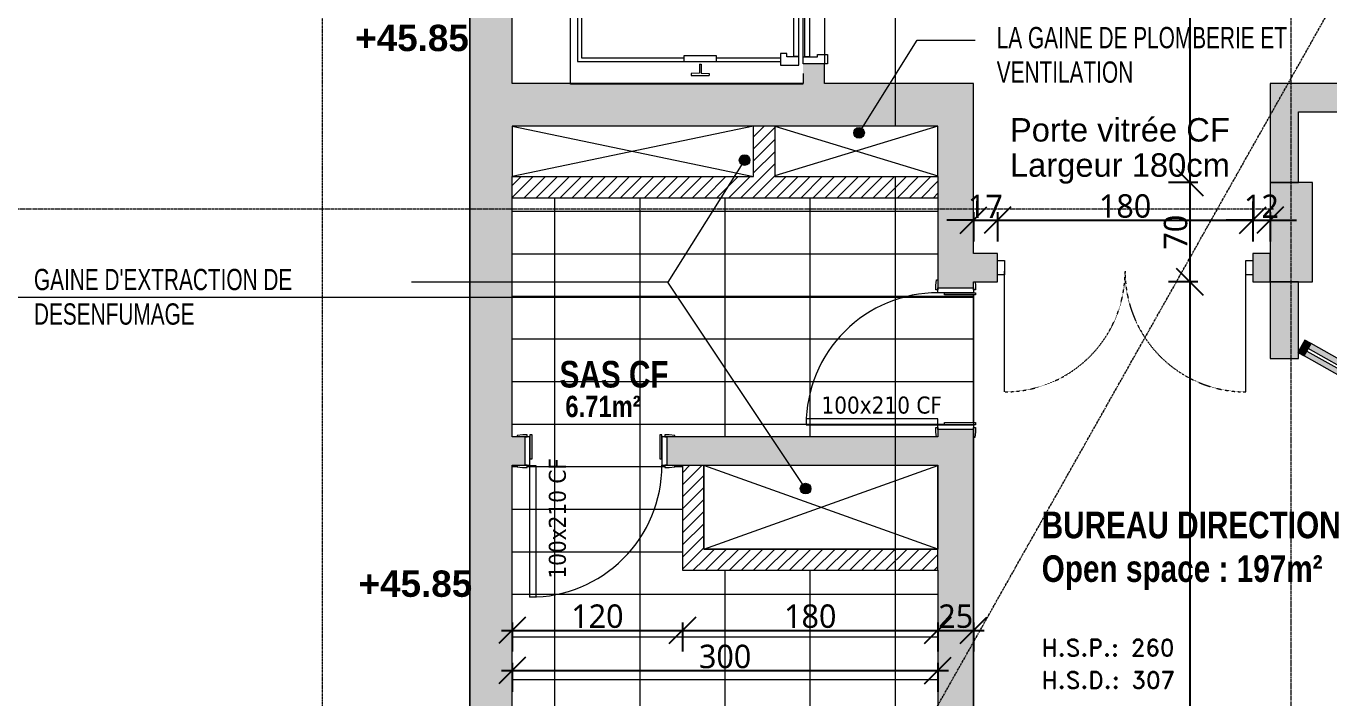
# Model space of a CAD drawing. Header units: millimetres. Extents: x 139864 to 546726, y 40253 to 3921401762.
# Drawn here: x 274349 to 283531, y 79122 to 83856 of the extents above; entities that cross this region are included whole.
import ezdxf

# ---------------------------------------------------------------- set-up
doc = ezdxf.new("R2010")
doc.units = ezdxf.units.MM
for name, pattern in [('Caché', [3, 2, -1]), ('Centre', [12.5, 2.5, -1.875, 6.25, -1.875]), ('Ligne de quadrillage', [22.225, 12.7, -3.175, 3.175, -3.175]), ('Tiret', [2.5, 1.25, -1.25]), ('Triple tiret', [21.25, 6.25, -1.875, 2.5, -1.875, 2.5, -1.875, 2.5, -1.875])]:
    doc.linetypes.add(name, pattern=pattern)
for name, color, linetype, lineweight in [('AS-20_AXES-ET-FILES', 12, 'Centre', 9), ('AS-22_MOYEN', 3, 'Continuous', 13), ('AS-23_FIN', 2, 'Continuous', 9), ('AS-24_TRES-FIN', 9, 'Continuous', 9), ('AS-25_PROJECTIONS', 12, 'Triple tiret', 9), ('AS-26_STRUCTURE-BETON', 6, 'Continuous', 13), ('AS-28_PORTES-FENETRES', 9, 'Continuous', 13), ('AS-30_COTE-1', 1, 'Continuous', 5), ('AS-31_TXT-1', 32, 'Continuous', 5), ('AS-40_MOBILIER', 9, 'Continuous', 9), ('AS-50_HACHURE-SOL', 5, 'Continuous', 13), ('AS-50_HACHURES-01', 9, 'Continuous', 13)]:
    doc.layers.add(name, color=color, linetype=linetype, lineweight=lineweight)
doc.styles.add('Arial', font='arial.ttf', dxfattribs={"height": 165})
doc.styles.add('Arial_1', font='arial.ttf', dxfattribs={"width": 0.7, "height": 150})
doc.styles.add('Arial_B_1', font='arialbd.ttf', dxfattribs={"width": 0.8, "height": 187.5})
doc.styles.add('Arial_B_2', font='arialbd.ttf', dxfattribs={"width": 0.8, "height": 150})
doc.styles.add('Arial_B_4', font='arialbd.ttf', dxfattribs={"height": 185.714286})
doc.styles.add('RomanD_B', font='', dxfattribs={"height": 120})
doc.styles.add('Tahoma', font='tahoma.ttf', dxfattribs={"height": 120})
doc.styles.add('Trebuchet MS_2', font='trebuc.ttf', dxfattribs={"height": 165})
doc.styles.get('RomanD_B').set_extended_font_data('RomanD', bold=True)
doc.dimstyles.new('Cotes_linéaires', dxfattribs={"dimscale": 304.8, "dimtxt": 170.1069, "dimasz": 0.615157, "dimexe": 0.492126, "dimexo": 0.0625, "dimgap": 0.049213, "dimtad": 1, "dimdec": 0, "dimlfac": 0.1, "dimzin": 0, "dimdsep": 46, "dimtxsty": 'Trebuchet MS_2', "dimblk1": 'OBLIQUE', "dimblk2": 'OBLIQUE', "dimsah": 1, "dimcen": 0.09, "dimdle": 0.246063, "dimazin": 0, "dimtfac": 1, "dimtdec": 4, "dimtix": 1, "dimtmove": 0, "dimatfit": 3, "dimfxl": 0, "dimtvp": 1, "dimtolj": 1, "dimtzin": 0, "dimarcsym": 0})
pattern_1 = [(45, (-255016.84, 0), (-42.426407, 42.426407), [])]

# ---------------------------------------------------------------- blocks, each defined once
blk = doc.blocks.new('Sau_Porte_Modele_Standard - 100x210 2-8455975-12_ Niveau 12 -  BAT BUREAUX')
at = {"layer": 'AS-23_FIN', "lineweight": 13}
for p, q in [((-515, 115), (-555, 110)), ((-555, 110), (-555, 100)), ((-485, 115), (-515, 115)), ((-500, 100), (-485, 100)), ((-485, 100), (-485, 115)), ((-450, 115), (-465, 115)), ((-465, 115), (-465, -55)), ((-450, -55), (-450, 115)), ((465, 115), (450, 115)), ((450, 115), (450, -55)), ((465, -55), (465, 115)), ((515, 115), (485, 115)), ((485, 115), (485, 100)), ((485, 100), (500, 100)), ((555, 110), (515, 115)), ((555, 100), (555, 110)), ((-465, -55), (-450, -55)), ((450, -55), (465, -55)), ((-555, -100), (-555, -110)), ((-555, -110), (-516.7, -115)), ((-516.7, -115), (-485, -115)), ((-485, -100), (-500, -100)), ((-485, -115), (-485, -100)), ((500, -100), (485, -100)), ((485, -100), (485, -115)), ((485, -115), (516.7, -115)), ((516.7, -115), (555, -110)), ((555, -110), (555, -100))]:
    blk.add_line(p, q, dxfattribs=at)
at = {"layer": 'AS-25_PROJECTIONS', "linetype": 'Tiret'}
for p, q in [((-466, -100.4), (-465, -100.4)), ((-465, -100.4), (-465, -100)), ((-465, -100), (-464, -100)), ((-464, -100), (-464, -100.3))]:
    blk.add_line(p, q, dxfattribs=at)
blk.add_arc((-465, -100), 1.04, 270, 0, dxfattribs=at)
at = {"layer": 'AS-28_PORTES-FENETRES'}
for p, q in [((-465, 100), (-500, 100)), ((-465, -100), (-465, 100)), ((500, 100), (465, 100)), ((465, 100), (465, -100)), ((-500, -100), (-465, -100)), ((-466, -1028.2), (-466, -100.4)), ((-466, -100.4), (-424, -100.4)), ((-424, -100.4), (-424, -1028.2)), ((465, -100), (500, -100)), ((-425.6, -1028.2), (-466, -1028.2))]:
    blk.add_line(p, q, dxfattribs=at)
blk.add_arc((-464, -100), 929, 269.93588, 0, dxfattribs=at)
blk = doc.blocks.new('Ascenseur électrique - Mur - 1400 x 1100 mm 4-9295742-12_ Niveau 12 -  BAT BUREAUX')
at = {"layer": 'AS-40_MOBILIER'}
for p, q in [((-609, 1715), (1091, 1715)), ((-609, 75), (-609, 1715)), ((-450, 1665), (-450, 235)), ((700, 1665), (-450, 1665)), ((700, 207.2), (700, 1665)), ((1091, 1715), (1091, 75)), ((-425, 1635), (675, 1635)), ((-425, 915), (-425, 1635)), ((675, 1635), (675, 235)), ((849.7, 1596), (959.7, 1596)), ((849.7, 1159.8), (849.7, 1596)), ((959.7, 1596), (959.7, 1159.8)), ((959.7, 1159.8), (849.7, 1159.8)), ((-548, 863.5), (-548, 736.5)), ((-535, 863.5), (-548, 863.5)), ((-532.1, 806.2), (-535, 863.5)), ((-410.2, 915), (-450, 915)), ((-410.2, 685), (-410.2, 915)), ((782.1, 806.2), (785, 863.5)), ((785, 863.5), (798, 863.5)), ((798, 863.5), (798, 736.5)), ((-535, 736.5), (-548, 736.5)), ((-532, 793.7), (-535, 736.5)), ((-467, 806.2), (-532.1, 806.2)), ((-467, 793.7), (-532, 793.7)), ((-467, 806.2), (-467, 793.7)), ((717, 806.2), (717, 793.7)), ((717, 806.2), (782.1, 806.2)), ((717, 793.7), (782, 793.7)), ((782, 793.7), (785, 736.5)), ((785, 736.5), (798, 736.5)), ((-450, 685), (-410.2, 685)), ((-425, 235), (-425, 685)), ((-475, 235), (-475, 105)), ((-392, 235), (-475, 235)), ((-417, 189), (-392, 189)), ((-417, 105), (-417, 189)), ((-392, 189), (-392, 235)), ((74, 185.9), (498, 185.9)), ((74, 149.9), (74, 185.9)), ((475, 235), (675, 235)), ((475, 207.2), (475, 235)), ((700, 207.2), (475, 207.2)), ((498, 185.9), (498, 149.9)), ((700, 235), (750, 235)), ((750, 235), (750, 105)), ((-475, 105), (-417, 105)), ((-415, 105), (-415, 141)), ((-415, 141), (80, 141)), ((-415, 105), (80, 105)), ((498, 149.9), (74, 149.9)), ((80, 141), (80, 105)), ((750, 105), (80, 105)), ((-465, -75), (-465, 75)), ((-465, 75), (875, 75)), ((-465, 74.6), (-417, 74.6)), ((-465, -95.4), (-465, 74.6)), ((-417, 74.6), (875, 74.6)), ((-417, 74.6), (-417, -25.4)), ((-415, 64.5), (-415, 28.5)), ((75, 64.5), (-415, 64.5)), ((-415, 28.5), (75, 28.5)), ((75, 28.5), (75, 64.5)), ((79, 23), (79, -13)), ((505, 23), (79, 23)), ((505, -13), (505, 23)), ((875, 75), (875, -75)), ((875, 74.6), (875, -25.4)), ((875, -75), (-465, -75)), ((-417, -25.4), (-400, -25.4)), ((-400, -25.4), (-400, -95.4)), ((79, -13), (505, -13)), ((475, -25.4), (615, -25.4)), ((475, -69.5), (475, -25.4)), ((615, -69.5), (475, -69.5)), ((615, -25.4), (615, -69.5)), ((875, -25.4), (615, -25.4)), ((-400, -95.4), (-465, -95.4))]:
    blk.add_line(p, q, dxfattribs=at)
blk = doc.blocks.new('Double vitrage - Double vitrage-8783452-12_ Niveau 12 -  BAT BUREAUX')
at = {"layer": 'AS-23_FIN', "lineweight": 13}
for p, q in [((-900, 50), (-850, 50)), ((-850, 50), (-850, -50)), ((850, -50), (850, 50)), ((850, 50), (900, 50)), ((-850, -50), (-900, -50)), ((900, -50), (850, -50))]:
    blk.add_line(p, q, dxfattribs=at)
at = {"layer": 'AS-25_PROJECTIONS', "linetype": 'Tiret'}
for centre, start, end in [((-850, -25), 270, 0), ((850, -25), 180, 270)]:
    blk.add_arc(centre, 850, start, end, dxfattribs=at)
at = {"layer": 'AS-28_PORTES-FENETRES'}
for p, q in [((-850, -875), (-850, -25)), ((850, -875), (850, -25))]:
    blk.add_line(p, q, dxfattribs=at)
blk = doc.blocks.new('Sau_Porte_Modele_Standard - 100x210 2-9954856-12_ Niveau 12 -  BAT BUREAUX')
at = {"layer": 'AS-23_FIN', "lineweight": 13}
for p, q in [((-551.3, 135.5), (-516.7, 140)), ((-516.7, 140), (-485, 140)), ((-485, 125), (-500, 125)), ((-485, 140), (-485, 125)), ((485, 140), (516.7, 140)), ((485, 125), (485, 140)), ((500, 125), (485, 125)), ((516.7, 140), (555, 135)), ((555, 135), (555, 125)), ((-465, -140), (-465, 80)), ((-465, 80), (-450, 80)), ((-450, 80), (-450, -140)), ((450, 80), (465, 80)), ((450, -140), (450, 80)), ((465, 80), (465, -140)), ((-555, -135), (-555, -125)), ((-515, -140), (-555, -135)), ((-485, -140), (-515, -140)), ((-500, -125), (-485, -125)), ((-485, -125), (-485, -140)), ((-450, -140), (-465, -140)), ((465, -140), (450, -140)), ((485, -125), (500, -125)), ((485, -140), (485, -125)), ((515, -140), (485, -140)), ((541, -136.7), (515, -140))]:
    blk.add_line(p, q, dxfattribs=at)
at = {"layer": 'AS-25_PROJECTIONS', "linetype": 'Tiret'}
for p, q in [((-466, 125.4), (-465, 125.4)), ((-465, 125.4), (-465, 125)), ((-465, 125), (-464, 125)), ((-464, 125), (-464, 125.3))]:
    blk.add_line(p, q, dxfattribs=at)
blk.add_arc((-465, 125), 1.04, 0, 90, dxfattribs=at)
at = {"layer": 'AS-28_PORTES-FENETRES'}
for p, q in [((-425.6, 1053.2), (-466, 1053.2)), ((-466, 1053.2), (-466, 125.4)), ((-424, 125.4), (-424, 1053.2)), ((-500, 125), (-465, 125)), ((-466, 125.4), (-424, 125.4)), ((-465, 125), (-465, -125)), ((465, 125), (500, 125)), ((465, -125), (465, 125)), ((-465, -125), (-500, -125)), ((500, -125), (465, -125))]:
    blk.add_line(p, q, dxfattribs=at)
blk.add_arc((-464, 125), 929, 360, 90.06412, dxfattribs=at)
blk = doc.blocks.new('Meneau rectangulaire - 100 x 25mm-10211878-12_ Niveau 12 -  BAT BUREAUX')
at = {"layer": 'AS-23_FIN'}
blk.add_hatch(color=256, dxfattribs=at).paths.add_polyline_path([(0, 50), (-50, 50), (-50, -50), (0, -50)], flags=0)
at = {"layer": 'AS-22_MOYEN'}
for p, q in [((0, 50), (-50, 50)), ((-50, 50), (-50, -50)), ((0, -50), (0, 50)), ((-50, -50), (0, -50))]:
    blk.add_line(p, q, dxfattribs=at)
blk = doc.blocks.new('Meneau rectangulaire - 100 x 25mm-10184133-12_ Niveau 12 -  BAT BUREAUX')
at = {"layer": 'AS-23_FIN'}
h = blk.add_hatch(color=256, dxfattribs=at)
h.paths.add_polyline_path([(541040.4, 80028.8), (541053.8, 80052.6), (541036.4, 80065.5), (541041.3, 80074.2), (538392.3, 81566.5), (538372.7, 81531.7), (541036.4, 80031.1)], flags=0)
h.paths.add_polyline_path([(541051.1, 80091.6), (541056, 80100.4), (541076.1, 80092.2), (541089.4, 80115.9), (538421.8, 81618.8), (538402.1, 81583.9), (541040.4, 80097.7)], flags=0)
for p, q in [((541040.4, 80028.8), (538372.7, 81531.7)), ((541089.4, 80115.9), (538421.8, 81618.8))]:
    blk.add_line(p, q, dxfattribs=at)
blk = doc.blocks.new('_Oblique')
at = {"color": 0, "linetype": 'ByBlock', "lineweight": -2}
blk.add_line((-0.5, -0.5), (0.5, 0.5), dxfattribs=at)
blk = doc.blocks.new('DIMBLOCK21-12_ Niveau 12 -  BAT BUREAUX')
at = {"layer": 'AS-30_COTE-1', "color": 0, "lineweight": -2, "transparency": 16777216}
for p, q in [((283511.6, 90276.2), (283612.6, 90455.6)), ((283473.7, 90361.7), (308188.4, 76438.6)), ((308095.6, 76426.7), (308196.7, 76606.1))]:
    blk.add_line(p, q, dxfattribs=at)
at = {"layer": 'Defpoints', "color": 0, "transparency": 16777216}
for p in [(283502.2, 90259.6), (308086.3, 76410.1), (308123.1, 76475.4)]:
    blk.add_point(p, dxfattribs=at)
at = {"layer": 'AS-30_COTE-1', "color": 0, "lineweight": -2, "transparency": 16777216, "xscale": 187.5, "yscale": 187.5, "zscale": 187.5}
for p, rotation in [((283539, 90324.9), 150.6051502308963), ((308123.1, 76475.4), 330.6051502308963)]:
    blk.add_blockref('_Oblique', p, dxfattribs=dict(at, rotation=rotation))
at = {"layer": 'AS-30_COTE-1', "color": 0, "transparency": 16777216, "insert": (295879.6, 83486.4), "char_height": 165, "width": 581.247, "attachment_point": 5, "rotation": 330.60515, "style": 'Trebuchet MS_2'}
blk.add_mtext('\\A1;2822', dxfattribs=at)
blk = doc.blocks.new('DIMBLOCK23-12_ Niveau 12 -  BAT BUREAUX')
at = {"layer": 'AS-30_COTE-1', "color": 0, "lineweight": -2, "transparency": 16777216}
for p, q in [((268217, 99362.7), (268317.9, 99542.3)), ((268179.1, 99448.3), (308413.3, 76840.3)), ((308320.5, 76828.2), (308421.4, 77007.8))]:
    blk.add_line(p, q, dxfattribs=at)
at = {"layer": 'Defpoints', "color": 0, "transparency": 16777216}
for p in [(268207.7, 99346.1), (308347.9, 76877), (308311.2, 76811.6)]:
    blk.add_point(p, dxfattribs=at)
at = {"layer": 'AS-30_COTE-1', "color": 0, "lineweight": -2, "transparency": 16777216, "xscale": 187.5, "yscale": 187.5, "zscale": 187.5}
for p, rotation in [((268244.5, 99411.5), 150.6679493154123), ((308347.9, 76877), 330.6679493154123)]:
    blk.add_blockref('_Oblique', p, dxfattribs=dict(at, rotation=rotation))
at = {"layer": 'AS-30_COTE-1', "color": 0, "transparency": 16777216, "insert": (288344.8, 88230.8), "char_height": 165, "width": 581.247, "attachment_point": 5, "rotation": 330.66795, "style": 'Trebuchet MS_2'}
blk.add_mtext('\\A1;4600', dxfattribs=at)
blk = doc.blocks.new('DIMBLOCK89-12_ Niveau 12 -  BAT BUREAUX')
at = {"layer": 'AS-30_COTE-1', "color": 0, "lineweight": -2, "transparency": 16777216}
for p, q in [((282605.9, 87607), (282400, 87607)), ((282550, 87682), (282550, 82678.5)), ((282605.9, 82753.5), (282400, 82753.5))]:
    blk.add_line(p, q, dxfattribs=at)
at = {"layer": 'Defpoints', "color": 0, "transparency": 16777216}
for p in [(282625, 87607), (282550, 82753.5), (282625, 82753.5)]:
    blk.add_point(p, dxfattribs=at)
at = {"layer": 'AS-30_COTE-1', "color": 0, "lineweight": -2, "transparency": 16777216, "xscale": 187.5, "yscale": 187.5, "zscale": 187.5}
for p, rotation in [((282550, 87607), 90), ((282550, 82753.5), 270)]:
    blk.add_blockref('_Oblique', p, dxfattribs=dict(at, rotation=rotation))
at = {"layer": 'AS-30_COTE-1', "color": 0, "transparency": 16777216, "insert": (282451, 85180.2), "char_height": 165, "width": 435.935, "attachment_point": 5, "rotation": 90, "style": 'Trebuchet MS_2'}
blk.add_mtext('\\A1;485', dxfattribs=at)
blk = doc.blocks.new('DIMBLOCK90-12_ Niveau 12 -  BAT BUREAUX')
at = {"layer": 'AS-30_COTE-1', "color": 0, "lineweight": -2, "transparency": 16777216}
for p, q in [((282550, 82828.5), (282550, 81978.5)), ((282605.9, 82753.5), (282400, 82753.5)), ((282605.9, 82053.5), (282400, 82053.5))]:
    blk.add_line(p, q, dxfattribs=at)
at = {"layer": 'Defpoints', "color": 0, "transparency": 16777216}
for p in [(282625, 82753.5), (282550, 82053.5), (282625, 82053.5)]:
    blk.add_point(p, dxfattribs=at)
at = {"layer": 'AS-30_COTE-1', "color": 0, "lineweight": -2, "transparency": 16777216, "xscale": 187.5, "yscale": 187.5, "zscale": 187.5}
for p, rotation in [((282550, 82753.5), 90), ((282550, 82053.5), 270)]:
    blk.add_blockref('_Oblique', p, dxfattribs=dict(at, rotation=rotation))
at = {"layer": 'AS-30_COTE-1', "color": 0, "transparency": 16777216, "insert": (282451, 82403.5), "char_height": 165, "width": 290.623, "attachment_point": 5, "rotation": 90, "style": 'Trebuchet MS_2'}
blk.add_mtext('\\A1;70', dxfattribs=at)
blk = doc.blocks.new('DIMBLOCK91-12_ Niveau 12 -  BAT BUREAUX')
at = {"layer": 'AS-30_COTE-1', "color": 0, "lineweight": -2, "transparency": 16777216}
for p, q in [((282550, 82128.5), (282550, 70644.9)), ((282605.9, 82053.5), (282400, 82053.5)), ((282605.9, 70719.9), (282400, 70719.9))]:
    blk.add_line(p, q, dxfattribs=at)
at = {"layer": 'Defpoints', "color": 0, "transparency": 16777216}
for p in [(282625, 82053.5), (282550, 70719.9), (282625, 70719.9)]:
    blk.add_point(p, dxfattribs=at)
at = {"layer": 'AS-30_COTE-1', "color": 0, "lineweight": -2, "transparency": 16777216, "xscale": 187.5, "yscale": 187.5, "zscale": 187.5}
for p, rotation in [((282550, 82053.5), 90), ((282550, 70719.9), 270)]:
    blk.add_blockref('_Oblique', p, dxfattribs=dict(at, rotation=rotation))
at = {"layer": 'AS-30_COTE-1', "color": 0, "transparency": 16777216, "insert": (282451, 76386.7), "char_height": 165, "width": 581.247, "attachment_point": 5, "rotation": 90, "style": 'Trebuchet MS_2'}
blk.add_mtext('\\A1;1133', dxfattribs=at)
blk = doc.blocks.new('DIMBLOCK104-12_ Niveau 12 -  BAT BUREAUX')
at = {"layer": 'AS-30_COTE-1', "color": 0, "lineweight": -2, "transparency": 16777216}
for p, q in [((277775.7, 79654.1), (277775.7, 79448.2)), ((278975.7, 79654.1), (278975.7, 79448.2)), ((277700.7, 79598.2), (279050.7, 79598.2))]:
    blk.add_line(p, q, dxfattribs=at)
at = {"layer": 'Defpoints', "color": 0, "transparency": 16777216}
for p in [(277775.7, 79673.2), (278975.7, 79673.2), (278975.7, 79598.2)]:
    blk.add_point(p, dxfattribs=at)
at = {"layer": 'AS-30_COTE-1', "color": 0, "lineweight": -2, "transparency": 16777216, "xscale": 187.5, "yscale": 187.5, "zscale": 187.5, "rotation": 180}
blk.add_blockref('_Oblique', (277775.7, 79598.2), dxfattribs=at)
at = {"layer": 'AS-30_COTE-1', "color": 0, "lineweight": -2, "transparency": 16777216, "xscale": 187.5, "yscale": 187.5, "zscale": 187.5}
blk.add_blockref('_Oblique', (278975.7, 79598.2), dxfattribs=at)
at = {"layer": 'AS-30_COTE-1', "color": 0, "transparency": 16777216, "insert": (278375.7, 79697.1), "char_height": 165, "width": 435.935, "attachment_point": 5, "style": 'Trebuchet MS_2'}
blk.add_mtext('\\A1;120', dxfattribs=at)
blk = doc.blocks.new('DIMBLOCK105-12_ Niveau 12 -  BAT BUREAUX')
at = {"layer": 'AS-30_COTE-1', "color": 0, "lineweight": -2, "transparency": 16777216}
for p, q in [((278975.7, 79654.1), (278975.7, 79448.2)), ((280775.7, 79654.1), (280775.7, 79448.2)), ((278900.7, 79598.2), (280850.7, 79598.2))]:
    blk.add_line(p, q, dxfattribs=at)
at = {"layer": 'Defpoints', "color": 0, "transparency": 16777216}
for p in [(278975.7, 79673.2), (280775.7, 79673.2), (280775.7, 79598.2)]:
    blk.add_point(p, dxfattribs=at)
at = {"layer": 'AS-30_COTE-1', "color": 0, "lineweight": -2, "transparency": 16777216, "xscale": 187.5, "yscale": 187.5, "zscale": 187.5, "rotation": 180}
blk.add_blockref('_Oblique', (278975.7, 79598.2), dxfattribs=at)
at = {"layer": 'AS-30_COTE-1', "color": 0, "lineweight": -2, "transparency": 16777216, "xscale": 187.5, "yscale": 187.5, "zscale": 187.5}
blk.add_blockref('_Oblique', (280775.7, 79598.2), dxfattribs=at)
at = {"layer": 'AS-30_COTE-1', "color": 0, "transparency": 16777216, "insert": (279875.7, 79697.1), "char_height": 165, "width": 435.935, "attachment_point": 5, "style": 'Trebuchet MS_2'}
blk.add_mtext('\\A1;180', dxfattribs=at)
blk = doc.blocks.new('DIMBLOCK106-12_ Niveau 12 -  BAT BUREAUX')
at = {"layer": 'AS-30_COTE-1', "color": 0, "lineweight": -2, "transparency": 16777216}
for p, q in [((280775.7, 79654.1), (280775.7, 79448.2)), ((281025.7, 79654.1), (281025.7, 79448.2)), ((280700.7, 79598.2), (281100.7, 79598.2))]:
    blk.add_line(p, q, dxfattribs=at)
at = {"layer": 'Defpoints', "color": 0, "transparency": 16777216}
for p in [(280775.7, 79673.2), (281025.7, 79673.2), (281025.7, 79598.2)]:
    blk.add_point(p, dxfattribs=at)
at = {"layer": 'AS-30_COTE-1', "color": 0, "lineweight": -2, "transparency": 16777216, "xscale": 187.5, "yscale": 187.5, "zscale": 187.5, "rotation": 180}
blk.add_blockref('_Oblique', (280775.7, 79598.2), dxfattribs=at)
at = {"layer": 'AS-30_COTE-1', "color": 0, "lineweight": -2, "transparency": 16777216, "xscale": 187.5, "yscale": 187.5, "zscale": 187.5}
blk.add_blockref('_Oblique', (281025.7, 79598.2), dxfattribs=at)
at = {"layer": 'AS-30_COTE-1', "color": 0, "transparency": 16777216, "insert": (280900.7, 79697.1), "char_height": 165, "width": 290.623, "attachment_point": 5, "style": 'Trebuchet MS_2'}
blk.add_mtext('\\A1;25', dxfattribs=at)
blk = doc.blocks.new('DIMBLOCK107-12_ Niveau 12 -  BAT BUREAUX')
at = {"layer": 'AS-30_COTE-1', "color": 0, "lineweight": -2, "transparency": 16777216}
for p, q in [((277775.7, 79370.3), (277775.7, 79164.4)), ((280775.7, 79370.3), (280775.7, 79164.4)), ((277700.7, 79314.4), (280850.7, 79314.4))]:
    blk.add_line(p, q, dxfattribs=at)
at = {"layer": 'Defpoints', "color": 0, "transparency": 16777216}
for p in [(277775.7, 79389.4), (280775.7, 79389.4), (280775.7, 79314.4)]:
    blk.add_point(p, dxfattribs=at)
at = {"layer": 'AS-30_COTE-1', "color": 0, "lineweight": -2, "transparency": 16777216, "xscale": 187.5, "yscale": 187.5, "zscale": 187.5, "rotation": 180}
blk.add_blockref('_Oblique', (277775.7, 79314.4), dxfattribs=at)
at = {"layer": 'AS-30_COTE-1', "color": 0, "lineweight": -2, "transparency": 16777216, "xscale": 187.5, "yscale": 187.5, "zscale": 187.5}
blk.add_blockref('_Oblique', (280775.7, 79314.4), dxfattribs=at)
at = {"layer": 'AS-30_COTE-1', "color": 0, "transparency": 16777216, "insert": (279275.7, 79413.3), "char_height": 165, "width": 435.935, "attachment_point": 5, "style": 'Trebuchet MS_2'}
blk.add_mtext('\\A1;300', dxfattribs=at)
blk = doc.blocks.new('DIMBLOCK118-12_ Niveau 12 -  BAT BUREAUX')
at = {"layer": 'AS-30_COTE-1', "color": 0, "lineweight": -2, "transparency": 16777216}
for p, q in [((281025.7, 82544.3), (281025.7, 82338.3)), ((281194.3, 82544.3), (281194.3, 82338.3)), ((281025.7, 82488.3), (280838.2, 82488.3)), ((281025.7, 82488.3), (281194.3, 82488.3)), ((281194.3, 82488.3), (281381.8, 82488.3))]:
    blk.add_line(p, q, dxfattribs=at)
at = {"layer": 'Defpoints', "color": 0, "transparency": 16777216}
for p in [(281025.7, 82563.3), (281194.3, 82563.3), (281194.3, 82488.3)]:
    blk.add_point(p, dxfattribs=at)
at = {"layer": 'AS-30_COTE-1', "color": 0, "lineweight": -2, "transparency": 16777216, "xscale": 187.5, "yscale": 187.5, "zscale": 187.5}
blk.add_blockref('_Oblique', (281025.7, 82488.3), dxfattribs=at)
at = {"layer": 'AS-30_COTE-1', "color": 0, "lineweight": -2, "transparency": 16777216, "xscale": 187.5, "yscale": 187.5, "zscale": 187.5, "rotation": 180}
blk.add_blockref('_Oblique', (281194.3, 82488.3), dxfattribs=at)
at = {"layer": 'AS-30_COTE-1', "color": 0, "transparency": 16777216, "insert": (281110, 82585.8), "char_height": 165, "width": 290.623, "attachment_point": 5, "style": 'Trebuchet MS_2'}
blk.add_mtext('\\A1;17', dxfattribs=at)
blk = doc.blocks.new('DIMBLOCK119-12_ Niveau 12 -  BAT BUREAUX')
at = {"layer": 'AS-30_COTE-1', "color": 0, "lineweight": -2, "transparency": 16777216}
for p, q in [((281194.3, 82544.3), (281194.3, 82338.3)), ((282994.3, 82544.3), (282994.3, 82338.3)), ((281119.3, 82488.3), (283069.3, 82488.3))]:
    blk.add_line(p, q, dxfattribs=at)
at = {"layer": 'Defpoints', "color": 0, "transparency": 16777216}
for p in [(281194.3, 82563.3), (282994.3, 82563.3), (282994.3, 82488.3)]:
    blk.add_point(p, dxfattribs=at)
at = {"layer": 'AS-30_COTE-1', "color": 0, "lineweight": -2, "transparency": 16777216, "xscale": 187.5, "yscale": 187.5, "zscale": 187.5, "rotation": 180}
blk.add_blockref('_Oblique', (281194.3, 82488.3), dxfattribs=at)
at = {"layer": 'AS-30_COTE-1', "color": 0, "lineweight": -2, "transparency": 16777216, "xscale": 187.5, "yscale": 187.5, "zscale": 187.5}
blk.add_blockref('_Oblique', (282994.3, 82488.3), dxfattribs=at)
at = {"layer": 'AS-30_COTE-1', "color": 0, "transparency": 16777216, "insert": (282094.3, 82587.2), "char_height": 165, "width": 435.935, "attachment_point": 5, "style": 'Trebuchet MS_2'}
blk.add_mtext('\\A1;180', dxfattribs=at)
blk = doc.blocks.new('DIMBLOCK120-12_ Niveau 12 -  BAT BUREAUX')
at = {"layer": 'AS-30_COTE-1', "color": 0, "lineweight": -2, "transparency": 16777216}
for p, q in [((282994.3, 82544.3), (282994.3, 82338.3)), ((283115.8, 82544.3), (283115.8, 82338.3)), ((282994.3, 82488.3), (282806.8, 82488.3)), ((282994.3, 82488.3), (283115.8, 82488.3)), ((283115.8, 82488.3), (283303.3, 82488.3))]:
    blk.add_line(p, q, dxfattribs=at)
at = {"layer": 'Defpoints', "color": 0, "transparency": 16777216}
for p in [(282994.3, 82563.3), (283115.8, 82563.3), (283115.8, 82488.3)]:
    blk.add_point(p, dxfattribs=at)
at = {"layer": 'AS-30_COTE-1', "color": 0, "lineweight": -2, "transparency": 16777216, "xscale": 187.5, "yscale": 187.5, "zscale": 187.5}
blk.add_blockref('_Oblique', (282994.3, 82488.3), dxfattribs=at)
at = {"layer": 'AS-30_COTE-1', "color": 0, "lineweight": -2, "transparency": 16777216, "xscale": 187.5, "yscale": 187.5, "zscale": 187.5, "rotation": 180}
blk.add_blockref('_Oblique', (283115.8, 82488.3), dxfattribs=at)
at = {"layer": 'AS-30_COTE-1', "color": 0, "transparency": 16777216, "insert": (283055, 82586.1), "char_height": 165, "width": 290.623, "attachment_point": 5, "style": 'Trebuchet MS_2'}
blk.add_mtext('\\A1;12', dxfattribs=at)

msp = doc.modelspace()

# ---------------------------------------------------------------- hatches: boundary and pattern name
at = {"layer": 'AS-24_TRES-FIN'}
msp.add_hatch(color=256, dxfattribs=at).paths.add_polyline_path([(283415.81053, 82053.4734), (283415.81053, 82753.4734), (283115.81053, 82753.4734), (283115.81053, 82053.4734)], flags=0)
at = {"layer": 'AS-31_TXT-1'}
h = msp.add_hatch(color=154, dxfattribs=at)
edge = h.paths.add_edge_path(flags=0)
edge.add_arc((280219.56577, 83103.97665), 37.5, 0, 360)
h = msp.add_hatch(color=154, dxfattribs=at)
edge = h.paths.add_edge_path(flags=0)
edge.add_arc((279413.17919, 82911.87723), 37.5, 0, 360)
h = msp.add_hatch(color=154, dxfattribs=at)
edge = h.paths.add_edge_path(flags=0)
edge.add_arc((279843.02813, 80596.6902), 37.5, 0, 360)
at = {"layer": 'AS-50_HACHURE-SOL', "lineweight": 9}
h = msp.add_hatch(dxfattribs=at)
h.set_pattern_fill('FP_13', color=256, style=0, pattern_type=2)
h.set_pattern_definition([(180, (279875.74, 81351.74), (-4e-14, -300), []), (270, (279875.74, 81351.74), (600, 4e-14), [])])
h.paths.add_polyline_path([(279456.95152, 78452.40886), (280108.48327, 78452.40886), (280110.8423, 78465.16144), (280112.9391, 78452.40886), (280775.74229, 78452.40886), (280775.74229, 80021.15331), (278975.74229, 80021.15331), (278975.74229, 80761.15331), (278920.74229, 80761.15331), (278920.74229, 80751.15331), (278882.42302, 80746.15331), (278850.74229, 80746.15331), (278850.74229, 80761.15331), (278830.74229, 80761.15331), (278830.74229, 80806.15331), (278815.74229, 80806.15331), (278815.74229, 80976.15331), (278830.74229, 80976.15331), (278830.74229, 80961.15331), (278850.74229, 80961.15331), (278850.74229, 80976.15331), (278880.74229, 80976.15331), (278920.74229, 80971.15331), (278920.74229, 80961.15331), (280765.25805, 80961.15331), (280760.74229, 80995.76148), (280760.74229, 81027.44221), (280775.74229, 81027.44221), (280775.74229, 81047.44221), (280820.74229, 81047.44221), (280820.74229, 81062.44221), (281025.74229, 81062.44221), (281025.74229, 81962.44221), (280820.74229, 81962.44221), (280820.74229, 81977.44221), (280775.74229, 81977.44221), (280775.74229, 81997.44221), (280760.74229, 81997.44221), (280760.74229, 82029.12295), (280765.74229, 82067.44221), (280775.74229, 82067.44221), (280775.74229, 82646.84464), (277775.74229, 82646.84464), (277775.74229, 80961.15331), (277810.74229, 80961.15331), (277810.74229, 80971.15331), (277850.74229, 80976.15331), (277880.74229, 80976.15331), (277880.74229, 80961.15331), (277900.74229, 80961.15331), (277900.74229, 80976.15331), (277915.74229, 80976.15331), (277915.74229, 80806.15331), (277900.74229, 80806.15331), (277900.74229, 80761.15331), (277880.74229, 80761.15331), (277880.74229, 80746.15331), (277849.06155, 80746.15331), (277810.74229, 80751.15331), (277810.74229, 80761.15331), (277775.74229, 80761.15331), (277775.74229, 78532.40886), (279456.95152, 78532.40886), (279456.95152, 78453.28295)], flags=0)
at = {"layer": 'AS-50_HACHURES-01'}
h = msp.add_hatch(color=256, dxfattribs=at)
h.paths.add_polyline_path([(277475.81053, 88807.01118), (277775.81053, 88807.01118), (277775.81053, 92423.86014), (277475.81053, 92592.86593)])
h.paths.add_polyline_path([(277775.81053, 87807.01118), (277475.81053, 87807.01118), (277475.81053, 83451.7562), (277775.81053, 83451.7562)])
h = msp.add_hatch(color=256, dxfattribs=at)
h.paths.add_polyline_path([(279975.76641, 83151.7562), (279975.76641, 83590.73741), (279825.76641, 83590.73741), (279825.76641, 83151.7562)], flags=0)
h.paths.add_polyline_path([(279915.80747, 84930.73741), (279975.76641, 84930.73741), (279975.76641, 85600.73741), (279825.76641, 85600.73741), (279825.76641, 84930.73741), (279861.99774, 84930.73741)], flags=0)
h.paths.add_polyline_path([(279975.76641, 90774.26955), (279975.76641, 91184.50923), (279825.76641, 91269.01212), (279825.76641, 90774.26955), (279940.70184, 90774.26955)], flags=0)
h.paths.add_polyline_path([(279825.76641, 89451.74097), (279975.76641, 89451.74097), (279975.76641, 89874.26955), (279825.76641, 89874.26955)])
h.paths.add_polyline_path([(279975.76641, 87807.01118), (279825.76641, 87807.01118), (279825.76641, 86940.73741), (279834.32065, 86940.73741), (279975.76641, 86940.73741)])
for points in [[(277775.74229, 74052.40886), (277775.74229, 83451.7562), (277475.74229, 83451.7562), (277475.74229, 74052.40886), (277675.74229, 74052.40886)], [(279825.76641, 83151.7562), (279825.76641, 83451.7562), (277775.74229, 83451.7562), (277775.74229, 83151.7562), (279625.74229, 83151.7562)], [(280775.74229, 83151.7562), (280775.74229, 83451.7562), (279975.76641, 83451.7562), (279975.76641, 83151.7562), (280444.85966, 83151.7562)], [(283946.13311, 83251.74097), (283946.13311, 83451.74097), (283115.81053, 83451.74097), (283115.81053, 83251.74097), (283315.81053, 83251.74097)], [(283115.81053, 82753.4734), (283315.81053, 82753.4734), (283315.81053, 83251.74097), (283115.81053, 83251.74097)], [(283115.81053, 81513.4734), (283315.81053, 81513.4734), (283315.81053, 82053.4734), (283115.81053, 82053.4734)]]:
    msp.add_hatch(color=256, dxfattribs=at).paths.add_polyline_path(points, flags=0)
h = msp.add_hatch(color=256, dxfattribs=at)
h.paths.add_polyline_path([(280825.81052, 74052.40886), (281025.74229, 74052.40886), (281025.74229, 81012.44221), (280775.74229, 81012.44221), (280775.74229, 74052.40886)], flags=0)
h.paths.add_polyline_path([(280775.74229, 82012.44221), (281025.74229, 82012.44221), (281025.74229, 83451.7562), (280775.74229, 83451.7562), (280775.74229, 82646.84464)], flags=0)
at = {"layer": 'AS-50_HACHURES-01', "lineweight": 9}
h = msp.add_hatch(dxfattribs=at)
h.set_pattern_fill('FP_15', color=256, style=0, pattern_type=2)
h.set_pattern_definition(pattern_1)
h.paths.add_polyline_path([(279625.74229, 82796.84464), (279625.74229, 83151.7562), (279475.74229, 83151.74097), (279475.74229, 82796.84464)], flags=0)
h = msp.add_hatch(dxfattribs=at)
h.set_pattern_fill('FP_15', color=256, style=0, pattern_type=2)
h.set_pattern_definition(pattern_1)
h.paths.add_polyline_path([(277775.74229, 82646.84464), (280775.74229, 82646.84464), (280775.74229, 82796.84464), (277775.74229, 82796.84464)], flags=0)
at = {"layer": 'AS-50_HACHURES-01'}
h = msp.add_hatch(color=256, dxfattribs=at)
h.paths.add_polyline_path([(283115.81053, 82053.4734), (283115.81053, 82253.4734), (282994.27608, 82253.4734), (282994.27608, 82053.4734)], flags=0)
h.paths.add_polyline_path([(281194.27608, 82053.4734), (281194.27608, 82253.4734), (281025.74229, 82253.4734), (281025.74229, 82053.4734)], flags=0)
h = msp.add_hatch(color=256, dxfattribs=at)
h.paths.add_polyline_path([(280775.74229, 80761.15331), (280775.74229, 80961.15331), (278865.74229, 80961.15331), (278865.74229, 80761.15331), (280444.85966, 80761.15331)], flags=0)
h.paths.add_polyline_path([(277775.74229, 80761.15331), (277865.74229, 80761.15331), (277865.74229, 80961.15331), (277775.74229, 80961.15331), (277775.74229, 80861.15331)], flags=0)
at = {"layer": 'AS-50_HACHURES-01', "lineweight": 9}
h = msp.add_hatch(dxfattribs=at)
h.set_pattern_fill('FP_15', color=256, style=0, pattern_type=2)
h.set_pattern_definition(pattern_1)
h.paths.add_polyline_path([(279125.74229, 80021.15331), (279125.74229, 80761.15331), (278975.74229, 80761.15331), (278975.74229, 80021.15331)], flags=0)
h = msp.add_hatch(dxfattribs=at)
h.set_pattern_fill('FP_15', color=256, style=0, pattern_type=2)
h.set_pattern_definition(pattern_1)
h.paths.add_polyline_path([(279125.74229, 80021.15331), (280775.74229, 80021.15331), (280775.74229, 80171.15331), (279125.74229, 80171.15331)], flags=0)

# ---------------------------------------------------------------- linework, layer by layer
at = {"layer": 'AS-20_AXES-ET-FILES', "linetype": 'Ligne de quadrillage', "lineweight": 5}
for p, q in [((277475.81052, 55233.15958), (277475.81052, 98391.51346)), ((283265.81052, 55233.15958), (283265.81052, 98391.51346)), ((273681.84423, 66478.33869), (289429.28559, 94431.41962)), ((283140.81053, 82564.90886), (265033.51195, 82564.90886))]:
    msp.add_line(p, q, dxfattribs=at)
at = {"layer": 'AS-20_AXES-ET-FILES'}
for p, q in [((280475.75248, 83151.74097), (280475.75248, 97015.33749)), ((280475.75248, 74052.40886), (280475.75248, 82796.84464)), ((263834.99883, 81946.74456), (281025.74229, 81946.74456)), ((281025.74229, 81946.74456), (281025.74229, 73951.74097))]:
    msp.add_line(p, q, dxfattribs=at)
at = {"layer": 'AS-24_TRES-FIN'}
for p, q in [((277475.74229, 3921401762.18192), (277475.74229, 67131.45018)), ((279475.74229, 83151.7562), (277775.74229, 83151.7562)), ((277775.74229, 83151.7562), (277775.74229, 82796.84464)), ((279475.74229, 83151.74097), (277775.74229, 82796.84464)), ((277775.74229, 83151.74097), (279475.74229, 82796.84464)), ((279475.74229, 82796.84464), (279475.74229, 83151.7562)), ((279625.74229, 83151.74097), (279625.74229, 82796.84464)), ((280775.74229, 83151.74097), (279625.74229, 83151.74097)), ((279625.74229, 83151.74097), (279625.74229, 82801.63993)), ((280775.74229, 83151.74097), (279625.74229, 82801.63993)), ((280775.74229, 83151.74097), (279626.94438, 83151.74097)), ((279626.94438, 83151.74097), (280775.74229, 82802.00589)), ((280775.74229, 82796.84464), (280775.74229, 83151.74097)), ((280775.74229, 82802.00589), (280775.74229, 83151.74097)), ((277775.74229, 82796.84464), (279475.74229, 82796.84464)), ((279625.74229, 82796.84464), (280775.74229, 82796.84464)), ((279626.94438, 82796.84464), (280775.74229, 82796.84464)), ((281025.81053, 81351.06349), (281025.81053, 81062.44221)), ((281025.81053, 81047.44221), (281025.81053, 81027.30574)), ((281025.81053, 80957.44221), (281025.81053, 78519.90886)), ((280775.74229, 80170.56565), (279125.67405, 80760.56565)), ((279125.67405, 80170.56565), (280775.74229, 80760.56565)), ((280775.74229, 80760.56565), (279125.67405, 80760.56565)), ((279125.67405, 80760.56565), (279125.67405, 80170.56565)), ((280775.74229, 80170.56565), (280775.74229, 80760.56565)), ((279125.67405, 80170.56565), (280775.74229, 80170.56565))]:
    msp.add_line(p, q, dxfattribs=at)
at = {"layer": 'AS-24_TRES-FIN', "lineweight": 13}
for p, q in [((277475.74229, 83451.7562), (277475.74229, 85062.24967)), ((281025.81052, 81997.57869), (281025.81052, 81977.44221)), ((281025.74229, 81062.44221), (281025.74229, 81962.44221)), ((281025.81052, 81962.44221), (281025.81052, 81062.44221)), ((281025.81052, 81047.44221), (281025.81052, 81027.30574)), ((281025.81052, 80957.44221), (281025.81052, 77070.98))]:
    msp.add_line(p, q, dxfattribs=at)
at = {"layer": 'AS-25_PROJECTIONS', "linetype": 'Caché'}
msp.add_line((276435.81053, 94547.69214), (276435.81053, 68952.13807), dxfattribs=at)
at = {"layer": 'AS-26_STRUCTURE-BETON'}
for p, q in [((277475.74229, 3921401762.18195), (277475.74229, 67171.26872)), ((277475.81053, 92765.03079), (277475.81053, 83451.7562)), ((277775.81053, 83451.7562), (277775.81053, 87151.74097)), ((279975.76641, 83451.7562), (279975.76641, 83590.73741)), ((279825.76641, 83521.74097), (279825.76641, 83451.7562)), ((277475.74229, 83451.7562), (277475.74229, 74052.40886)), ((279825.76641, 83451.7562), (277775.74229, 83451.7562)), ((281025.74229, 83451.7562), (279975.76641, 83451.7562)), ((281025.74229, 82253.4734), (281025.74229, 83451.7562)), ((283946.13311, 83451.74097), (283115.81053, 83451.74097)), ((283115.81053, 83451.74097), (283115.81053, 82753.4734)), ((283315.81053, 83251.74097), (284146.13311, 83251.74097)), ((283315.81053, 82753.4734), (283315.81053, 83251.74097)), ((279625.74229, 83151.7562), (279475.74229, 83151.7562)), ((277775.74229, 80961.15331), (277775.74229, 82796.84464)), ((280775.74229, 82796.84464), (280775.74229, 82012.44221)), ((283115.81053, 82753.4734), (283315.81053, 82753.4734)), ((277775.74229, 82646.84464), (280775.74229, 82646.84464)), ((281194.27608, 82253.4734), (281025.74229, 82253.4734)), ((281194.27608, 82053.4734), (281194.27608, 82253.4734)), ((283115.81053, 82253.4734), (282994.27608, 82253.4734)), ((282994.27608, 82253.4734), (282994.27608, 82053.4734)), ((283115.81053, 82053.4734), (283115.81053, 82253.4734)), ((280775.74229, 82012.44221), (281025.74229, 82012.44221)), ((281025.74229, 82012.44221), (281025.74229, 82053.4734)), ((281025.74229, 82053.4734), (281194.27608, 82053.4734)), ((282994.27608, 82053.4734), (283115.81053, 82053.4734)), ((283315.81053, 82053.4734), (283115.81053, 82053.4734)), ((283115.81053, 82053.4734), (283115.81053, 81513.4734)), ((283315.81053, 81513.4734), (283315.81053, 82053.4734)), ((283385.29519, 81583.93029), (283375.47868, 81566.50513)), ((283375.47868, 81566.50513), (286064.93715, 80051.39166)), ((286074.75366, 80068.81681), (283385.29519, 81583.93029)), ((283115.81053, 81513.4734), (283315.81053, 81513.4734)), ((281025.74229, 81012.44221), (280775.74229, 81012.44221)), ((280775.74229, 81012.44221), (280775.74229, 80961.15331)), ((281025.74229, 74052.40886), (281025.74229, 81012.44221)), ((277865.74229, 80961.15331), (277775.74229, 80961.15331)), ((277865.74229, 80761.15331), (277865.74229, 80961.15331)), ((280775.74229, 80961.15331), (278865.74229, 80961.15331)), ((278865.74229, 80961.15331), (278865.74229, 80761.15331)), ((277775.74229, 74352.40886), (277775.74229, 80761.15331)), ((277775.74229, 80761.15331), (277865.74229, 80761.15331)), ((278865.74229, 80761.15331), (280775.74229, 80761.15331)), ((278975.74229, 80761.15331), (278975.74229, 80021.15331)), ((279125.74229, 80171.15331), (279125.74229, 80761.15331)), ((280775.74229, 80761.15331), (280775.74229, 80171.15331)), ((280775.74229, 80171.15331), (279125.74229, 80171.15331)), ((280775.74229, 80021.15331), (280775.74229, 80171.15331)), ((278975.74229, 80021.15331), (280775.74229, 80021.15331)), ((280775.74229, 80021.15331), (280775.74229, 74352.40886))]:
    msp.add_line(p, q, dxfattribs=at)
at = {"layer": 'AS-26_STRUCTURE-BETON', "lineweight": 9}
for p, q in [((277475.74229, 67914.90886), (277475.74229, 3921401762.18192)), ((283415.81053, 82753.4734), (283115.81053, 82753.4734)), ((283115.81053, 82753.4734), (283115.81053, 82053.4734)), ((283415.81053, 82053.4734), (283415.81053, 82753.4734)), ((283115.81053, 82053.4734), (283415.81053, 82053.4734))]:
    msp.add_line(p, q, dxfattribs=at)
at = {"layer": 'AS-31_TXT-1', "color": 154}
for p, q in [((280219.56577, 83103.97665), (280628.54143, 83756.20585)), ((280628.54143, 83756.20585), (281037.5171, 83756.20585)), ((279413.17919, 82911.87723), (278871.89204, 82051.56352)), ((277508.17919, 82051.56352), (277064.53557, 82051.56352)), ((278871.89204, 82051.56352), (277508.17919, 82051.56352)), ((278871.89204, 82051.56352), (277508.17919, 82051.56352)), ((279843.02813, 80596.6902), (278871.89204, 82051.56352))]:
    msp.add_line(p, q, dxfattribs=at)
for centre in [(280219.56577, 83103.97665), (279413.17919, 82911.87723), (279843.02813, 80596.6902)]:
    msp.add_circle(centre, 37.5, dxfattribs=at)

# ---------------------------------------------------------------- block references
at = {"layer": 'AS-23_FIN', "rotation": 150.6051502309842}
msp.add_blockref('Meneau rectangulaire - 100 x 25mm-10211878-12_ Niveau 12 -  BAT BUREAUX', (283336.82404, 81599.75898), dxfattribs=at)
at = {"layer": 'AS-23_FIN'}
msp.add_blockref('Meneau rectangulaire - 100 x 25mm-10184133-12_ Niveau 12 -  BAT BUREAUX', (-255016.84136, 0), dxfattribs=at)
at = {"layer": 'AS-28_PORTES-FENETRES'}
for name, p in [('Double vitrage - Double vitrage-8783452-12_ Niveau 12 -  BAT BUREAUX', (282094.27608, 82153.4734)), ('Sau_Porte_Modele_Standard - 100x210 2-8455975-12_ Niveau 12 -  BAT BUREAUX', (278365.74229, 80861.15331))]:
    msp.add_blockref(name, p, dxfattribs=at)
at = {"layer": 'AS-28_PORTES-FENETRES', "rotation": 89.99999999999962}
msp.add_blockref('Sau_Porte_Modele_Standard - 100x210 2-9954856-12_ Niveau 12 -  BAT BUREAUX', (280900.74229, 81512.44221), dxfattribs=at)
at = {"layer": 'AS-40_MOBILIER', "rotation": 90}
msp.add_blockref('Ascenseur électrique - Mur - 1400 x 1100 mm 4-9295742-12_ Niveau 12 -  BAT BUREAUX', (279900.76641, 84055.74092), dxfattribs=at)

# ---------------------------------------------------------------- texts
at = {"layer": 'AS-30_COTE-1', "char_height": 185.714286, "width": 929.9730077, "attachment_point": 1, "line_spacing_factor": 0.941778, "style": 'Arial_B_4'}
for insert in [(276669.02586, 83865.14445), (276692.83044, 80019.95432)]:
    msp.add_mtext('+45.85', dxfattribs=dict(at, insert=insert))
at = {"layer": 'AS-31_TXT-1', "color": 154, "char_height": 150, "attachment_point": 1, "style": 'Arial_1'}
for s, insert, width in [('LA GAINE DE PLOMBERIE ET', (281189.9171, 83849.86817), 2529.5244844), ('VENTILATION', (281189.9171, 83606.78223), 1186.8983438), ("GAINE D'EXTRACTION DE ", (274404.87776, 82145.22584), 2298.0372187), ('DESENFUMAGE', (274404.87776, 81902.1399), 1397.3413125)]:
    msp.add_mtext(s, dxfattribs=dict(at, insert=insert, width=width))
at = {"layer": 'AS-31_TXT-1', "color": 7, "attachment_point": 1}
for s, insert, char_height, width, style in [('Porte vitrée CF', (281282.68876, 83207.47845), 165, 1827.8475, 'Arial'), ('Largeur 180cm', (281282.68876, 82959.43158), 165, 1827.8475, 'Arial'), ('SAS CF', (278108.95586, 81496.7061), 187.5, 923.544, 'Arial_B_1'), ('6.71m²', (278149.78344, 81251.06687), 150, 654.177, 'Arial_B_2'), ('100x210 CF', (279954.32186, 81245.62408), 120, 1088.2907813, 'Tahoma'), ('BUREAU DIRECTION', (281506.52505, 80434.37128), 187.5, 2544.556125, 'Arial_B_1'), ('Open space : 197m²', (281506.52505, 80126.79315), 187.5, 2385.822, 'Arial_B_1')]:
    msp.add_mtext(s, dxfattribs=dict(at, insert=insert, char_height=char_height, width=width, style=style))
at = {"layer": 'AS-31_TXT-1', "color": 7, "insert": (278033.3135, 79962.47569), "char_height": 120, "width": 1088.2907813, "attachment_point": 1, "rotation": 90, "style": 'Tahoma'}
msp.add_mtext('100x210 CF', dxfattribs=at)
at = {"layer": 'AS-31_TXT-1', "color": 59, "char_height": 120, "attachment_point": 1, "style": 'RomanD_B'}
for s, insert, width in [('H.S.P.: 260', (281506.52505, 79535.87811), 1364.8729687), ('H.S.D.: 307', (281506.52505, 79307.67498), 1370.885625)]:
    msp.add_mtext(s, dxfattribs=dict(at, insert=insert, width=width))

# ---------------------------------------------------------------- dimensions: what is measured, and where the dimension line sits
at = {"layer": 'AS-30_COTE-1'}
for base, p1, p2, angle, override, picture, middle in [((308347.89176, 76877.01826), (268207.7127, 99346.14124), (308311.15149, 76811.6336), 330.667949315, {"dimpost": '<>', "dimfxl": 46000.976485}, 'DIMBLOCK23-12_ Niveau 12 -  BAT BUREAUX', (288344.77837, 88230.77355)), ((308123.06805, 76475.43835), (283502.21255, 90259.57936), (308086.25614, 76410.094), 330.605150231, {"dimpost": '<>', "dimfxl": 28216.722766}, 'DIMBLOCK21-12_ Niveau 12 -  BAT BUREAUX', (295879.61071, 83486.38716)), ((282549.98804, 82753.4734), (282624.98804, 87607.01118), (282624.98804, 82753.4734), 90, {"dimpost": '<>', "dimfxl": 4853.537778}, 'DIMBLOCK89-12_ Niveau 12 -  BAT BUREAUX', (282451.0436, 85180.24229)), ((282549.98804, 82053.4734), (282624.98804, 82753.4734), (282624.98804, 82053.4734), 90, {"dimpost": '<>', "dimfxl": 700}, 'DIMBLOCK90-12_ Niveau 12 -  BAT BUREAUX', (282451.0436, 82403.4734)), ((282549.98804, 70719.90886), (282624.98804, 82053.4734), (282624.98804, 70719.90886), 90, {"dimpost": '<>', "dimfxl": 11333.564543}, 'DIMBLOCK91-12_ Niveau 12 -  BAT BUREAUX', (282451.0436, 76386.69113))]:
    dim = msp.add_linear_dim(base=base, p1=p1, p2=p2, angle=angle, dimstyle='Cotes_linéaires', override=override, dxfattribs=at)
    dim.commit()
    dim.dimension.update_dxf_attribs({"geometry": picture, "text_midpoint": middle})
for base, p1, p2, override, picture, middle in [((281194.27608, 82488.30197), (281025.74229, 82563.30197), (281194.27608, 82563.30197), {"dimpost": '<>', "dimfxl": 168.533796}, 'DIMBLOCK118-12_ Niveau 12 -  BAT BUREAUX', (281110.00919, 82585.80197)), ((282994.27608, 82488.30197), (281194.27608, 82563.30197), (282994.27608, 82563.30197), {"dimpost": '<>', "dimfxl": 1800}, 'DIMBLOCK119-12_ Niveau 12 -  BAT BUREAUX', (282094.27608, 82587.24642)), ((283115.81053, 82488.30197), (282994.27608, 82563.30197), (283115.81053, 82563.30197), {"dimpost": '<>', "dimfxl": 121.534441}, 'DIMBLOCK120-12_ Niveau 12 -  BAT BUREAUX', (283055.04331, 82586.13531)), ((278975.74229, 79598.16328), (277775.74229, 79673.16328), (278975.74229, 79673.16328), {"dimpost": '<>', "dimfxl": 1200}, 'DIMBLOCK104-12_ Niveau 12 -  BAT BUREAUX', (278375.74229, 79697.10773)), ((280775.74229, 79598.16328), (278975.74229, 79673.16328), (280775.74229, 79673.16328), {"dimpost": '<>', "dimfxl": 1800}, 'DIMBLOCK105-12_ Niveau 12 -  BAT BUREAUX', (279875.74229, 79697.10773)), ((281025.74229, 79598.16328), (280775.74229, 79673.16328), (281025.74229, 79673.16328), {"dimpost": '<>', "dimfxl": 250}, 'DIMBLOCK106-12_ Niveau 12 -  BAT BUREAUX', (280900.74229, 79697.10773)), ((280775.74229, 79314.36292), (277775.74229, 79389.36292), (280775.74229, 79389.36292), {"dimpost": '<>', "dimfxl": 3000}, 'DIMBLOCK107-12_ Niveau 12 -  BAT BUREAUX', (279275.74229, 79413.30737))]:
    dim = msp.add_linear_dim(base=base, p1=p1, p2=p2, dimstyle='Cotes_linéaires', override=override, dxfattribs=at)
    dim.commit()
    dim.dimension.update_dxf_attribs({"geometry": picture, "text_midpoint": middle})

doc.saveas('drawing.dxf')
